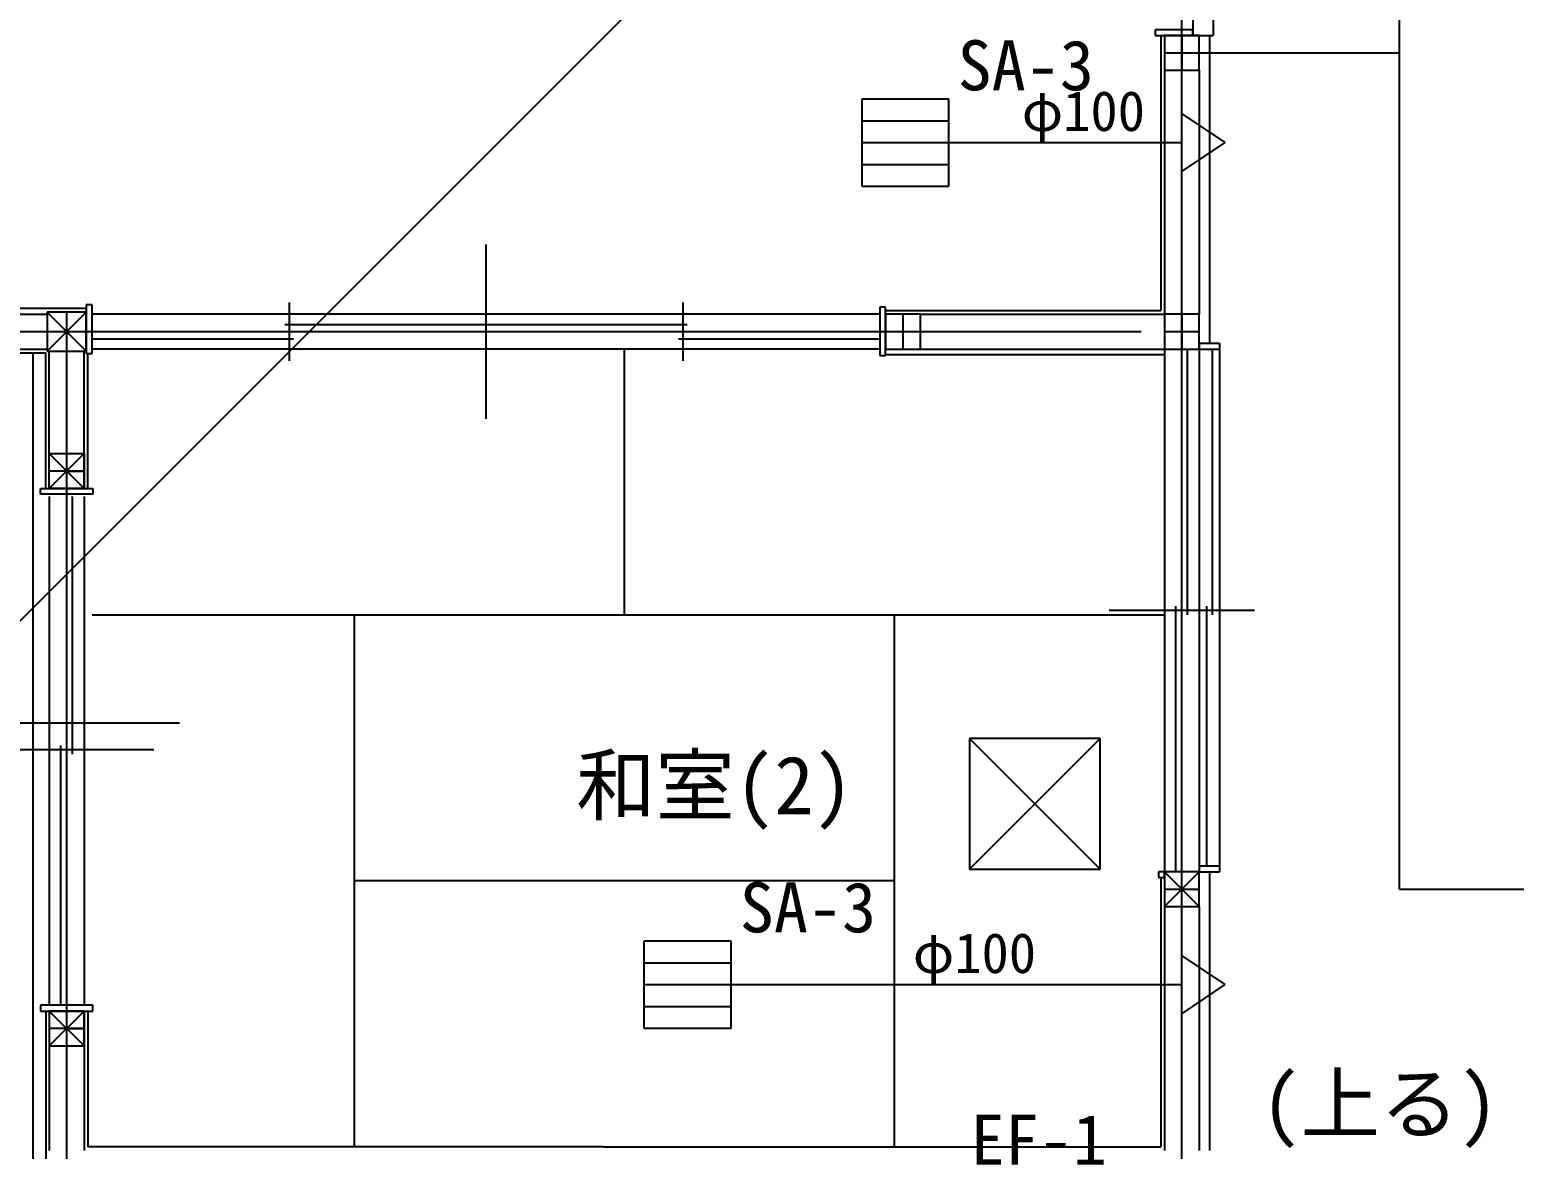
# Model space of a CAD drawing. Header units: millimetres. Extents: x -21029 to 20283, y -14043 to 14043.
# Drawn here: x 5234 to 10347, y 533 to 4389 of the extents above; entities that cross this region are included whole.
import ezdxf

# ---------------------------------------------------------------- set-up
doc = ezdxf.new("R2010")
doc.units = ezdxf.units.MM
for name, color, linetype in [('0-2', 7, 'Continuous'), ('0-3', 7, 'Continuous'), ('0-C', 7, 'Continuous'), ('0-D', 7, 'Continuous'), ('0-E', 7, 'Continuous'), ('1-7', 7, 'Continuous'), ('1-8', 7, 'Continuous'), ('1-9', 7, 'Continuous'), ('1-C', 7, 'Continuous'), ('1-D', 7, 'Continuous'), ('2-2', 7, 'Continuous'), ('2-3', 7, 'Continuous'), ('2-4', 7, 'Continuous'), ('2-5', 7, 'Continuous')]:
    doc.layers.add(name, color=color, linetype=linetype)
doc.styles.add('JP', font='msgothic.ttc')

msp = doc.modelspace()

# ---------------------------------------------------------------- linework, layer by layer
at = {"layer": '0-2', "color": 1}
for p, q in [((9202, -3371.1), (9202, 7328.9)), ((9142, 4308.9), (9202, 4308.9)), ((9142, 4308.9), (9202, 4308.9)), ((5362, 468.9), (5362, 3416.4)), ((902, 3348.9), (9062, 3348.9)), ((5294.5, 3348.9), (5429.5, 3348.9)), ((5422, 2868.9), (5302, 2868.9)), ((5362, 2868.9), (5422, 2868.9)), ((9142, 1428.9), (9262, 1428.9)), ((5422, 948.9), (5302, 948.9)), ((5362, 948.9), (5422, 948.9))]:
    msp.add_line(p, q, dxfattribs=at)
at = {"layer": '0-3', "color": 7}
for p, q in [((9142, 4248.9), (9142, 3408.9)), ((9262, 4248.9), (9262, 3408.9)), ((5189.5, 3408.9), (5294.5, 3408.9)), ((8302, 3408.9), (9142, 3408.9)), ((5189.5, 3288.9), (5294.5, 3288.9)), ((5302, 2808.9), (5302, 3281.4)), ((5422, 2808.9), (5422, 3281.4)), ((8302, 3288.9), (9142, 3288.9)), ((9142, 1368.9), (9142, 528.9)), ((9262, 1368.9), (9262, 528.9)), ((5302, 1008.9), (5302, 528.9)), ((5422, 1008.9), (5422, 528.9))]:
    msp.add_line(p, q, dxfattribs=at)
at = {"layer": '0-C', "color": 7}
for p, q in [((9240, 6168.9), (9240, 4368.9)), ((9310, 6168.9), (9310, 4368.9)), ((9240, 4368.9), (9310, 4368.9)), ((6805.7, 3648.9), (6805.7, 3048.9)), ((6127.6, 3448.9), (6127.6, 3248.9)), ((7483.9, 3448.9), (7483.9, 3248.9)), ((5449.5, 3323.9), (6142.6, 3323.9)), ((6112.6, 3373.9), (7498.9, 3373.9)), ((7468.9, 3323.9), (8162, 3323.9)), ((9222, 2373.9), (9222, 3288.9)), ((9262, 3308.9), (9262, 1488.9)), ((9262, 3308.9), (9332, 3308.9)), ((9262, 3288.9), (9332, 3288.9)), ((9307, 3288.9), (9307, 2373.9)), ((9332, 3308.9), (9332, 1488.9)), ((5382, 1893.9), (5382, 2781.4)), ((9182, 1488.9), (9182, 2403.9)), ((9287, 2403.9), (9287, 1508.9)), ((9452, 2388.9), (8952, 2388.9)), ((5662, 1908.9), (5062, 1908.9)), ((5342, 1028.9), (5342, 1923.9)), ((9262, 1508.9), (9332, 1508.9)), ((9262, 1488.9), (9332, 1488.9))]:
    msp.add_line(p, q, dxfattribs=at)
at = {"layer": '0-D', "color": 7}
for p, q in [((9240, 4388.9), (9110, 4388.9)), ((9110, 4388.9), (9110, 4368.9)), ((9110, 4368.9), (9240, 4368.9)), ((9240, 4368.9), (9240, 4388.9)), ((5449.5, 3440.9), (5429.5, 3440.9)), ((5429.5, 3440.9), (5429.5, 3273.9)), ((5449.5, 3273.9), (5449.5, 3440.9)), ((8182, 3433.4), (8162, 3433.4)), ((8162, 3433.4), (8162, 3266.4)), ((8182, 3266.4), (8182, 3433.4)), ((8162, 3408.9), (5449.5, 3408.9)), ((5247, -3296.1), (5247, 3276.4)), ((5429.5, 3273.9), (5449.5, 3273.9)), ((8162, 3288.9), (5449.5, 3288.9)), ((7282, 3288.9), (7282, 2373)), ((9142, 3288.9), (9142, 1488.9)), ((8162, 3266.4), (8182, 3266.4)), ((5272, 2788.9), (5272, 2808.9)), ((5272, 2808.9), (5452, 2808.9)), ((5452, 2788.9), (5272, 2788.9)), ((5302, 2781.4), (5302, 1028.9)), ((5422, 2781.4), (5422, 1028.9)), ((5452, 2808.9), (5452, 2788.9)), ((9142, 2373), (5449.5, 2373)), ((6352, 2373), (6352, 541.4)), ((8212, 2373), (8212, 541.4)), ((8921.5, 1947.9), (8471.5, 1947.9)), ((8471.5, 1947.9), (8471.5, 1497.9)), ((8471.5, 1497.9), (8921.5, 1947.9)), ((8921.5, 1497.9), (8471.5, 1947.9)), ((8921.5, 1497.9), (8921.5, 1947.9)), ((8471.5, 1497.9), (8921.5, 1497.9)), ((9142, 1488.9), (9122, 1488.9)), ((9122, 1488.9), (9122, 1468.9)), ((9142, 1468.9), (9142, 1488.9)), ((8212, 1457.2), (6352, 1457.2)), ((9122, 1468.9), (9142, 1468.9)), ((5452, 1028.9), (5272, 1028.9)), ((5272, 1028.9), (5272, 1008.9)), ((5452, 1008.9), (5452, 1028.9)), ((5272, 1008.9), (5452, 1008.9))]:
    msp.add_line(p, q, dxfattribs=at)
at = {"layer": '1-7', "color": 2}
msp.add_line((10037, 7188.9), (4277, 1428.9), dxfattribs=at)
at = {"layer": '1-8', "color": 1}
msp.add_line((9952, 1428.9), (11152, 1428.9), dxfattribs=at)
at = {"layer": '1-9', "color": 7}
for p, q in [((9262, 4368.9), (9142, 4368.9)), ((9142, 4368.9), (9142, 4248.9)), ((9202, 4368.9), (9202, 4248.9)), ((9262, 4248.9), (9262, 4368.9)), ((9142, 4308.9), (9262, 4308.9)), ((9142, 4248.9), (9262, 4248.9)), ((5429.5, 3281.4), (5294.5, 3416.4)), ((5294.5, 3281.4), (5429.5, 3416.4)), ((5429.5, 3416.4), (5294.5, 3416.4)), ((5294.5, 3416.4), (5294.5, 3281.4)), ((5429.5, 3281.4), (5429.5, 3416.4)), ((8302, 3408.9), (8182, 3408.9)), ((8182, 3408.9), (8182, 3288.9)), ((8242, 3408.9), (8242, 3288.9)), ((8302, 3288.9), (8302, 3408.9)), ((9262, 3408.9), (9142, 3408.9)), ((9142, 3408.9), (9142, 3288.9)), ((9202, 3408.9), (9202, 3288.9)), ((9262, 3288.9), (9262, 3408.9)), ((8182, 3348.9), (8302, 3348.9)), ((9142, 3348.9), (9262, 3348.9)), ((5294.5, 3281.4), (5429.5, 3281.4)), ((8182, 3288.9), (8302, 3288.9)), ((9142, 3288.9), (9262, 3288.9)), ((5302, 2928.9), (5422, 2928.9)), ((5302, 2808.9), (5302, 2928.9)), ((5302, 2928.9), (5422, 2808.9)), ((5422, 2928.9), (5302, 2808.9)), ((5422, 2928.9), (5422, 2808.9)), ((5422, 2808.9), (5302, 2808.9)), ((9142, 1368.9), (9262, 1488.9)), ((9262, 1368.9), (9142, 1488.9)), ((9262, 1488.9), (9142, 1488.9)), ((9142, 1488.9), (9142, 1368.9)), ((9262, 1368.9), (9262, 1488.9)), ((9142, 1368.9), (9262, 1368.9)), ((5422, 1008.9), (5302, 1008.9)), ((5302, 1008.9), (5302, 888.9)), ((5302, 888.9), (5422, 1008.9)), ((5422, 888.9), (5302, 1008.9)), ((5422, 888.9), (5422, 1008.9)), ((5302, 888.9), (5422, 888.9))]:
    msp.add_line(p, q, dxfattribs=at)
at = {"layer": '1-C', "color": 7}
for p, q in [((9129.5, 4368.9), (9129.5, 3421.4)), ((9297, 4368.9), (9297, 3308.9)), ((5429.5, 3428.9), (5154.5, 3428.9)), ((8182, 3421.4), (9129.5, 3421.4)), ((5154.5, 3276.4), (5289.5, 3276.4)), ((5289.5, 2808.9), (5289.5, 3276.4)), ((5434.5, 2808.9), (5434.5, 3273.9)), ((9142, 3268.9), (8182, 3268.9)), ((9297, 1488.9), (9297, 528.9)), ((9129.5, 1468.9), (9129.5, 541.4)), ((5289.5, 1008.9), (5289.5, 396.4)), ((5434.5, 1008.9), (5434.5, 541.4)), ((7209.5, 541.4), (5434.5, 541.4)), ((7209.5, 541.4), (9129.5, 541.4))]:
    msp.add_line(p, q, dxfattribs=at)
at = {"layer": '1-D', "color": 7}
for p, q in [((9952, 1428.9), (9952, 8826.4)), ((9262, 4308.9), (9952, 4308.9))]:
    msp.add_line(p, q, dxfattribs=at)
at = {"layer": '2-2', "color": 3}
for p, q in [((8400, 4150), (8100, 4150)), ((8100, 4150), (8100, 3850)), ((8400, 3850), (8400, 4150)), ((8100, 4075), (8400, 4075)), ((8100, 4000), (8400, 4000)), ((8100, 3925), (8400, 3925)), ((8100, 3850), (8400, 3850)), ((7650, 1250), (7350, 1250)), ((7350, 1250), (7350, 950)), ((7650, 950), (7650, 1250)), ((7350, 1175), (7650, 1175)), ((7350, 1100), (7650, 1100)), ((7350, 1025), (7650, 1025)), ((7350, 950), (7650, 950))]:
    msp.add_line(p, q, dxfattribs=at)
at = {"layer": '2-3', "color": 3}
for p, q in [((9352, 4000), (9202, 4100)), ((8400, 4000), (9202, 4000)), ((9202, 3900), (9352, 4000)), ((9352, 1100), (9202, 1200)), ((7650, 1100), (9202, 1100)), ((9202, 1000), (9352, 1100))]:
    msp.add_line(p, q, dxfattribs=at)
at = {"layer": '2-4', "color": 1}
msp.add_line((5750, 2000), (5000, 2000), dxfattribs=at)

# ---------------------------------------------------------------- texts
at = {"layer": '0-E', "color": 7, "style": 'JP'}
for s, p in [('和室(2)', (7117, 1687)), ('(上る)', (9475.2, 590.4))]:
    msp.add_text(s, height=200, dxfattribs=at).set_placement(p)
at = {"layer": '2-3', "color": 3, "style": 'JP'}
for p in [(8651, 4040), (8276, 1140)]:
    msp.add_text('φ100', height=138, dxfattribs=at).set_placement(p)
at = {"layer": '2-5', "color": 3, "style": 'JP'}
for p in [(8430, 4180), (7680, 1280)]:
    msp.add_text('SA-3', height=172.5, dxfattribs=at).set_placement(p)
at = {"layer": '2-5', "color": 1, "style": 'JP'}
msp.add_text('EF-1', height=172.5, dxfattribs=at).set_placement((8475, 480))

doc.saveas('drawing.dxf')
